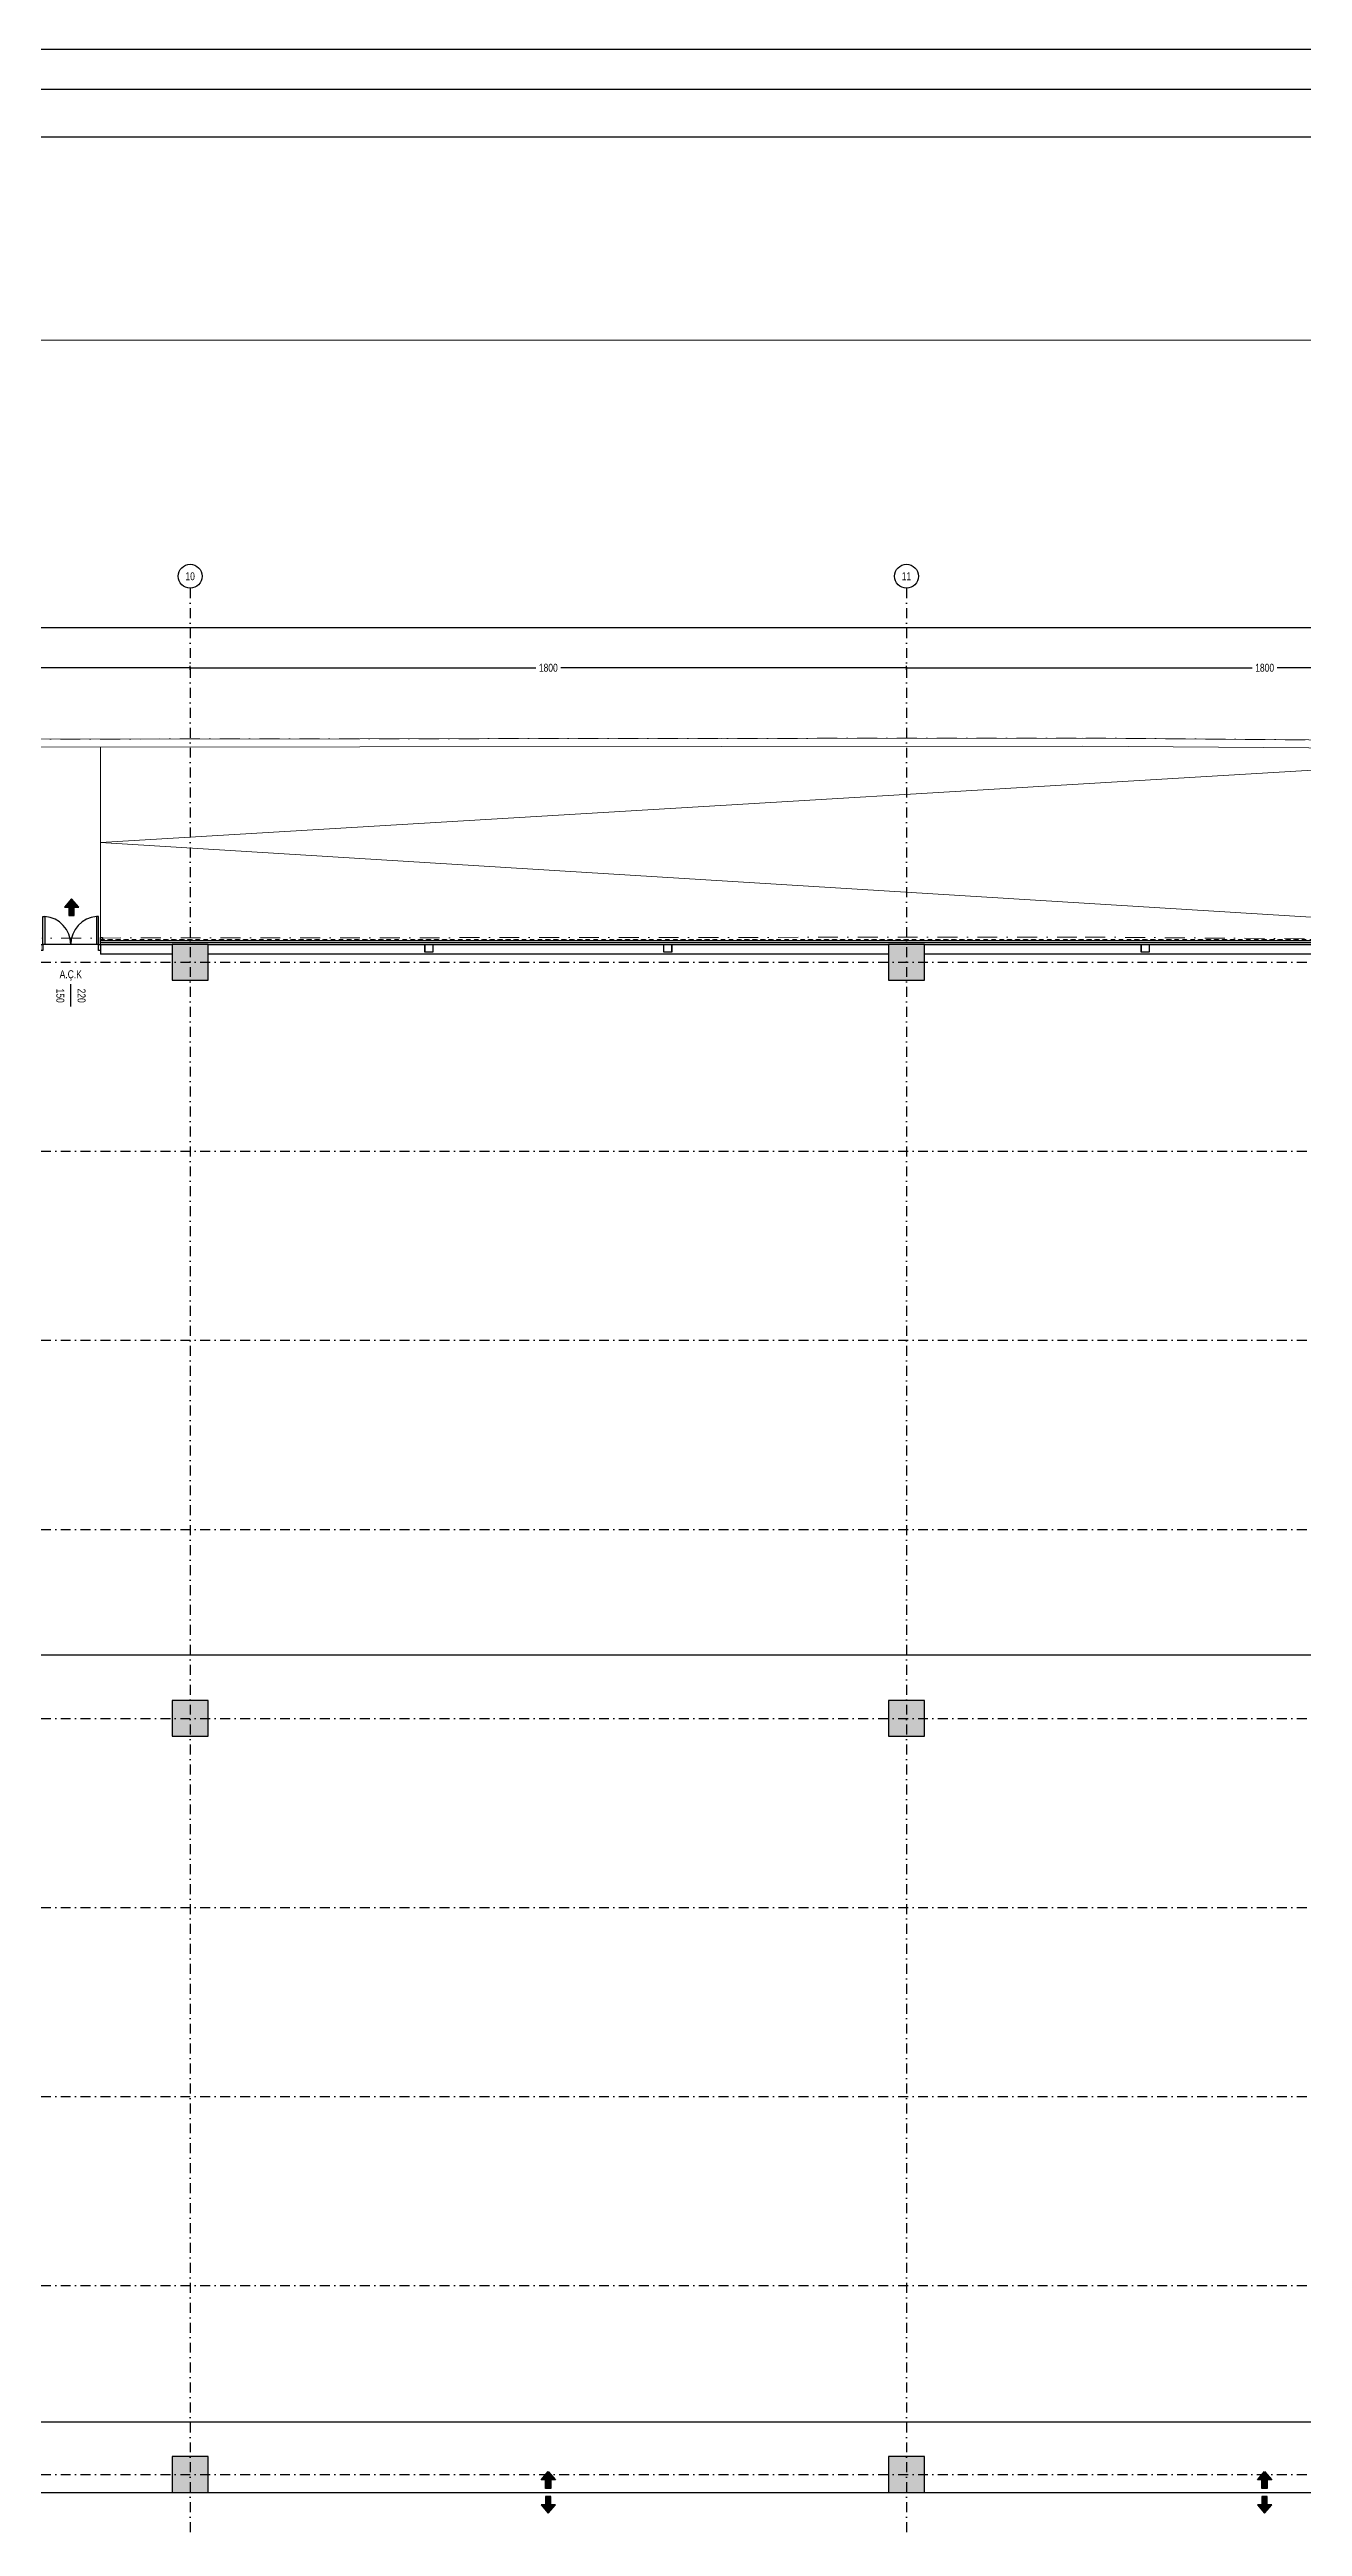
# Model space of a CAD drawing. Header units: centimetres. Extents: x 26569 to 160723, y -3143 to 14565.
# Drawn here: x 66726 to 69874, y 3333 to 9557 of the extents above; entities that cross this region are included whole.
import ezdxf
from ezdxf.enums import TextEntityAlignment as Align

# ---------------------------------------------------------------- set-up
doc = ezdxf.new("R2010")
doc.units = ezdxf.units.CM
doc.header["$LTSCALE"] = 100
doc.linetypes.add('DASHDOT', pattern=[1, 0.5, -0.25, 0, -0.25])
doc.linetypes.add('DASHDOT2', pattern=[0.5, 0.25, -0.125, 0, -0.125])
for name, color, linetype in [('A-ANNO-DIMS', 187, 'Continuous'), ('A-ANNO-GRID', 155, 'DASHDOT2'), ('A-ANNO-TEXT', 50, 'Continuous'), ('A-ANNO-TTBL', 157, 'Continuous'), ('A-DOOR', 193, 'Continuous'), ('A-ELEV-01', 255, 'Continuous'), ('A-ELEV-03', 251, 'Continuous'), ('A-WALL-INSL', 249, 'Continuous'), ('A-WALL-SNWPNL', 200, 'Continuous'), ('L-SITE', 1, 'DASHDOT'), ('L-SITE-CURB', 33, 'Continuous'), ('S-CONC', 5, 'Continuous'), ('S-HTCH', 8, 'Continuous'), ('S-STEL', 3, 'Continuous')]:
    doc.layers.add(name, color=color, linetype=linetype)
doc.styles.add('Fields_100', font='act_simplex.shx', dxfattribs={"width": 0.8, "height": 20})
doc.linetypes.add('BATTING', pattern='A,0.00254,-2.54,[134,ltypeshp.shx,S=2.54,R=0,X=-2.54,Y=0],-5.08,[134,ltypeshp.shx,S=2.54,R=180,X=2.54,Y=0],-2.54', length=10.16254)
doc.dimstyles.new('FIELDS_100', dxfattribs={"dimscale": 0, "dimtxt": 20, "dimasz": 5, "dimexe": 5, "dimexo": 5, "dimgap": 5, "dimtad": 0, "dimdec": 0, "dimzin": 0, "dimdsep": 46, "dimtxsty": 'Fields_100', "dimblk": 'DOT', "dimcen": 0.09, "dimclrt": 50, "dimadec": 0, "dimazin": 0, "dimtfac": 1, "dimtdec": 0, "dimtix": 1, "dimtofl": 0, "dimtmove": 1, "dimatfit": 3, "dimfxl": 5, "dimfxlon": 1, "dimtolj": 1, "dimtzin": 0, "dimarcsym": 0})

# ---------------------------------------------------------------- blocks, each defined once
blk = doc.blocks.new('_Dot')
at = {"color": 0, "linetype": 'ByBlock', "lineweight": -2}
blk.add_line((-0.5, 0), (-1, 0), dxfattribs=at)
at = {"color": 0, "linetype": 'ByBlock', "const_width": 0.5}
blk.add_lwpolyline([(-0.25, 0, 1), (0.25, 0, 1)], format="xyb", close=True, dxfattribs=at)
blk = doc.blocks.new('*D154')
at = {"layer": 'A-ANNO-DIMS', "color": 0, "lineweight": -2, "transparency": 16777216}
for p, q in [((65279.5, 7998.6), (65279.5, 8008.6)), ((65284.5, 8003.6), (66147.8, 8003.6)), ((67074.5, 8003.6), (66211.1, 8003.6)), ((67079.5, 7998.6), (67079.5, 8008.6))]:
    blk.add_line(p, q, dxfattribs=at)
at = {"layer": 'DEFPOINTS', "color": 0, "transparency": 16777216}
for p in [(67079.5, 8003.6), (65279.5, 7308.6), (67079.5, 7308.6)]:
    blk.add_point(p, dxfattribs=at)
at = {"layer": 'A-ANNO-DIMS', "color": 0, "lineweight": -2, "transparency": 16777216, "xscale": 5, "yscale": 5, "zscale": 5, "rotation": 180}
blk.add_blockref('_Dot', (65279.5, 8003.6), dxfattribs=at)
at = {"layer": 'A-ANNO-DIMS', "color": 0, "lineweight": -2, "transparency": 16777216, "xscale": 5, "yscale": 5, "zscale": 5}
blk.add_blockref('_Dot', (67079.5, 8003.6), dxfattribs=at)
at = {"layer": 'A-ANNO-DIMS', "color": 50, "transparency": 16777216, "insert": (66179.5, 8003.6), "char_height": 20, "attachment_point": 5, "style": 'Fields_100'}
blk.add_mtext('\\A1;1800', dxfattribs=at)
blk = doc.blocks.new('*D155')
at = {"layer": 'A-ANNO-DIMS', "color": 0, "lineweight": -2, "transparency": 16777216}
for p, q in [((67079.5, 7998.6), (67079.5, 8008.6)), ((67084.5, 8003.6), (67947.8, 8003.6)), ((68874.5, 8003.6), (68011.1, 8003.6)), ((68879.5, 7998.6), (68879.5, 8008.6))]:
    blk.add_line(p, q, dxfattribs=at)
at = {"layer": 'DEFPOINTS', "color": 0, "transparency": 16777216}
for p in [(68879.5, 8003.6), (67079.5, 7308.6), (68879.5, 7308.6)]:
    blk.add_point(p, dxfattribs=at)
at = {"layer": 'A-ANNO-DIMS', "color": 0, "lineweight": -2, "transparency": 16777216, "xscale": 5, "yscale": 5, "zscale": 5, "rotation": 180}
blk.add_blockref('_Dot', (67079.5, 8003.6), dxfattribs=at)
at = {"layer": 'A-ANNO-DIMS', "color": 0, "lineweight": -2, "transparency": 16777216, "xscale": 5, "yscale": 5, "zscale": 5}
blk.add_blockref('_Dot', (68879.5, 8003.6), dxfattribs=at)
at = {"layer": 'A-ANNO-DIMS', "color": 50, "transparency": 16777216, "insert": (67979.5, 8003.6), "char_height": 20, "attachment_point": 5, "style": 'Fields_100'}
blk.add_mtext('\\A1;1800', dxfattribs=at)
blk = doc.blocks.new('*D156')
at = {"layer": 'A-ANNO-DIMS', "color": 0, "lineweight": -2, "transparency": 16777216}
for p, q in [((68879.5, 7998.6), (68879.5, 8008.6)), ((68884.5, 8003.6), (69747.8, 8003.6)), ((70674.5, 8003.6), (69811.1, 8003.6)), ((70679.5, 7998.6), (70679.5, 8008.6))]:
    blk.add_line(p, q, dxfattribs=at)
at = {"layer": 'DEFPOINTS', "color": 0, "transparency": 16777216}
for p in [(70679.5, 8003.6), (68879.5, 7308.6), (70679.5, 7308.6)]:
    blk.add_point(p, dxfattribs=at)
at = {"layer": 'A-ANNO-DIMS', "color": 0, "lineweight": -2, "transparency": 16777216, "xscale": 5, "yscale": 5, "zscale": 5, "rotation": 180}
blk.add_blockref('_Dot', (68879.5, 8003.6), dxfattribs=at)
at = {"layer": 'A-ANNO-DIMS', "color": 0, "lineweight": -2, "transparency": 16777216, "xscale": 5, "yscale": 5, "zscale": 5}
blk.add_blockref('_Dot', (70679.5, 8003.6), dxfattribs=at)
at = {"layer": 'A-ANNO-DIMS', "color": 50, "transparency": 16777216, "insert": (69779.5, 8003.6), "char_height": 20, "attachment_point": 5, "style": 'Fields_100'}
blk.add_mtext('\\A1;1800', dxfattribs=at)
blk = doc.blocks.new('*D159')
at = {"layer": 'A-ANNO-DIMS', "color": 0, "lineweight": -2, "transparency": 16777216}
for p, q in [((50829.5, 8098.6), (50829.5, 8108.6)), ((50834.5, 8103.6), (60742.7, 8103.6)), ((70729.5, 8103.6), (60821.3, 8103.6)), ((70734.5, 8098.6), (70734.5, 8108.6))]:
    blk.add_line(p, q, dxfattribs=at)
at = {"layer": 'DEFPOINTS', "color": 0, "transparency": 16777216}
for p in [(70734.5, 8103.6), (50829.5, 7318.6), (70734.5, 7318.6)]:
    blk.add_point(p, dxfattribs=at)
at = {"layer": 'A-ANNO-DIMS', "color": 0, "lineweight": -2, "transparency": 16777216, "xscale": 5, "yscale": 5, "zscale": 5, "rotation": 180}
blk.add_blockref('_Dot', (50829.5, 8103.6), dxfattribs=at)
at = {"layer": 'A-ANNO-DIMS', "color": 0, "lineweight": -2, "transparency": 16777216, "xscale": 5, "yscale": 5, "zscale": 5}
blk.add_blockref('_Dot', (70734.5, 8103.6), dxfattribs=at)
at = {"layer": 'A-ANNO-DIMS', "color": 50, "transparency": 16777216, "insert": (60782, 8103.6), "char_height": 20, "attachment_point": 5, "style": 'Fields_100'}
blk.add_mtext('\\A1;19905', dxfattribs=at)
blk = doc.blocks.new('KAPI 150')
at = {"layer": 'A-DOOR'}
blk.add_line((145, 15), (5, 15), dxfattribs=at)
for points in [[(5, 15), (5, 85), (10, 85), (10, 15)], [(145, 15), (145, 85), (140, 85), (140, 15)]]:
    blk.add_lwpolyline(points, dxfattribs=at)
for points in [[(5, 0), (0, 0), (0, 15), (5, 15)], [(150, 0), (145, 0), (145, 15), (150, 15)]]:
    blk.add_lwpolyline(points, close=True, dxfattribs=at)
for centre, start, end in [((5, 15), 0, 85.90396), ((145, 15), 94.09604, 180)]:
    blk.add_arc(centre, 70, start, end, dxfattribs=at)
blk = doc.blocks.new('AÇK_01')
at = {"color": 0}
blk.add_lwpolyline([(28, 0), (-28, 0)], dxfattribs=at)
at = {"color": 0, "style": 'Fields_100', "width": 0.8}
blk.add_attdef('A.Ç.K.01', text='', height=20, rotation=90, dxfattribs=at).set_placement((-53, 0), align=Align.MIDDLE_CENTER)
for tag, p in [('W', (1, 17.2)), ('H', (1, -36.3))]:
    blk.add_attdef(tag, text='', height=20, dxfattribs=at).set_placement(p, align=Align.CENTER)
blk = doc.blocks.new('*D409')
at = {"layer": 'A-ANNO-DIMS', "color": 0, "lineweight": -2, "transparency": 16777216}
for p, q in [((52634.5, 3590.2), (52634.5, 3600.2)), ((52639.5, 3595.2), (61640.2, 3595.2)), ((70719.5, 3595.2), (61718.8, 3595.2)), ((70724.5, 3590.2), (70724.5, 3600.2))]:
    blk.add_line(p, q, dxfattribs=at)
at = {"layer": 'DEFPOINTS', "color": 0, "transparency": 16777216}
for p in [(70724.5, 3595.2), (52634.5, 3418.6), (70724.5, 3418.6)]:
    blk.add_point(p, dxfattribs=at)
at = {"layer": 'A-ANNO-DIMS', "color": 0, "lineweight": -2, "transparency": 16777216, "xscale": 5, "yscale": 5, "zscale": 5, "rotation": 180}
blk.add_blockref('_Dot', (52634.5, 3595.2), dxfattribs=at)
at = {"layer": 'A-ANNO-DIMS', "color": 0, "lineweight": -2, "transparency": 16777216, "xscale": 5, "yscale": 5, "zscale": 5}
blk.add_blockref('_Dot', (70724.5, 3595.2), dxfattribs=at)
at = {"layer": 'A-ANNO-DIMS', "color": 50, "transparency": 16777216, "insert": (61679.5, 3595.2), "char_height": 20, "attachment_point": 5, "style": 'Fields_100'}
blk.add_mtext('\\A1;18090', dxfattribs=at)

msp = doc.modelspace()

# ---------------------------------------------------------------- hatches: boundary and pattern name
at = {"layer": 'A-ANNO-TEXT'}
h = msp.add_hatch(color=256, dxfattribs=at)
h.dxf.hatch_style = 1
h.paths.add_polyline_path([(66781.69, 7423.15), (66763.98, 7402), (66774.95, 7402), (66774.95, 7380.85), (66788.43, 7380.85), (66788.43, 7402), (66799.39, 7402)])
h = msp.add_hatch(color=256, dxfattribs=at)
h.dxf.hatch_style = 1
h.paths.add_polyline_path([(67979.48, 3470.89), (67997.18, 3449.74), (67986.21, 3449.74), (67986.21, 3428.59), (67972.74, 3428.59), (67972.74, 3449.74), (67961.77, 3449.74)])
h = msp.add_hatch(color=256, dxfattribs=at)
h.dxf.hatch_style = 1
h.paths.add_polyline_path([(69779.48, 3470.89), (69797.18, 3449.74), (69786.21, 3449.74), (69786.21, 3428.59), (69772.74, 3428.59), (69772.74, 3449.74), (69761.77, 3449.74)])
h = msp.add_hatch(color=256, dxfattribs=at)
h.dxf.hatch_style = 1
h.paths.add_polyline_path([(67979.48, 3366.29), (67997.18, 3387.44), (67986.21, 3387.44), (67986.21, 3408.59), (67972.74, 3408.59), (67972.74, 3387.44), (67961.77, 3387.44)])
h = msp.add_hatch(color=256, dxfattribs=at)
h.dxf.hatch_style = 1
h.paths.add_polyline_path([(69779.48, 3366.29), (69797.18, 3387.44), (69786.21, 3387.44), (69786.21, 3408.59), (69772.74, 3408.59), (69772.74, 3387.44), (69761.77, 3387.44)])
at = {"layer": 'S-HTCH'}
h = msp.add_hatch(dxfattribs=at)
h.set_pattern_fill('ANSI33', color=256)
h.set_pattern_definition([(45, (47244.2896, 5721.5606), (-4.490128, 4.490128), []), (45, (47248.78, 5721.5606), (-4.490128, 4.490128), [3.175, -1.5875])])
h.paths.add_polyline_path([(63434.48, 1518.59), (63524.48, 1518.59), (63524.48, 1608.59), (63434.48, 1608.59)])
h.paths.add_polyline_path([(63434.48, 7218.59), (63524.48, 7218.59), (63524.48, 7308.59), (63434.48, 7308.59)])
h.paths.add_polyline_path([(61634.48, 1518.59), (61724.48, 1518.59), (61724.48, 1608.59), (61634.48, 1608.59)])
h.paths.add_polyline_path([(58034.48, 1518.59), (58124.48, 1518.59), (58124.48, 1608.59), (58034.48, 1608.59)])
h.paths.add_polyline_path([(61634.48, 7218.59), (61724.48, 7218.59), (61724.48, 7308.59), (61634.48, 7308.59)])
h.paths.add_polyline_path([(58034.48, 7218.59), (58124.48, 7218.59), (58124.48, 7308.59), (58034.48, 7308.59)])
h.paths.add_polyline_path([(63434.48, 3418.59), (63524.48, 3418.59), (63524.48, 3508.59), (63434.48, 3508.59)])
h.paths.add_polyline_path([(63434.48, 5318.59), (63524.48, 5318.59), (63524.48, 5408.59), (63434.48, 5408.59)])
h.paths.add_polyline_path([(61634.48, 3418.59), (61724.48, 3418.59), (61724.48, 3508.59), (61634.48, 3508.59)])
h.paths.add_polyline_path([(58034.48, 3418.59), (58124.48, 3418.59), (58124.48, 3508.59), (58034.48, 3508.59)])
h.paths.add_polyline_path([(61634.48, 5318.59), (61724.48, 5318.59), (61724.48, 5408.59), (61634.48, 5408.59)])
h.paths.add_polyline_path([(58034.48, 5318.59), (58124.48, 5318.59), (58124.48, 5408.59), (58034.48, 5408.59)])
h.paths.add_polyline_path([(68834.48, 3418.59), (68924.48, 3418.59), (68924.48, 3508.59), (68834.48, 3508.59)])
h.paths.add_polyline_path([(68834.48, 5318.59), (68924.48, 5318.59), (68924.48, 5408.59), (68834.48, 5408.59)])
h.paths.add_polyline_path([(67034.48, 3418.59), (67124.48, 3418.59), (67124.48, 3508.59), (67034.48, 3508.59)])
h.paths.add_polyline_path([(67034.48, 5318.59), (67124.48, 5318.59), (67124.48, 5408.59), (67034.48, 5408.59)])
h.paths.add_polyline_path([(65234.48, 3418.59), (65324.48, 3418.59), (65324.48, 3508.59), (65234.48, 3508.59)])
h.paths.add_polyline_path([(65234.48, 5318.59), (65324.48, 5318.59), (65324.48, 5408.59), (65234.48, 5408.59)])
h.paths.add_polyline_path([(61534.48, 3418.59), (61624.48, 3418.59), (61624.48, 3508.59), (61534.48, 3508.59)])
h.paths.add_polyline_path([(61534.48, 5318.59), (61624.48, 5318.59), (61624.48, 5408.59), (61534.48, 5408.59)])
h.paths.add_polyline_path([(59834.48, 3418.59), (59924.48, 3418.59), (59924.48, 3508.59), (59834.48, 3508.59)])
h.paths.add_polyline_path([(59834.48, 5318.59), (59924.48, 5318.59), (59924.48, 5408.59), (59834.48, 5408.59)])
h.paths.add_polyline_path([(56234.48, 3418.59), (56324.48, 3418.59), (56324.48, 3508.59), (56234.48, 3508.59)])
h.paths.add_polyline_path([(56234.48, 5318.59), (56324.48, 5318.59), (56324.48, 5408.59), (56234.48, 5408.59)])
h.paths.add_polyline_path([(54434.48, 3418.59), (54524.48, 3418.59), (54524.48, 3508.59), (54434.48, 3508.59)])
h.paths.add_polyline_path([(54434.48, 5318.59), (54524.48, 5318.59), (54524.48, 5408.59), (54434.48, 5408.59)])
h.paths.add_polyline_path([(52634.48, 3418.59), (52724.48, 3418.59), (52724.48, 3508.59), (52634.48, 3508.59)])
h.paths.add_polyline_path([(52634.48, 5318.59), (52724.48, 5318.59), (52724.48, 5408.59), (52634.48, 5408.59)])
h.paths.add_polyline_path([(70634.48, 5318.59), (70724.48, 5318.59), (70724.48, 5408.59), (70634.48, 5408.59)])
h.paths.add_polyline_path([(70634.48, 3418.59), (70724.48, 3418.59), (70724.48, 3508.59), (70634.48, 3508.59)])
h.paths.add_polyline_path([(70634.48, 1518.59), (70724.48, 1518.59), (70724.48, 1608.59), (70634.48, 1608.59)])
h.paths.add_polyline_path([(68834.48, 1518.59), (68924.48, 1518.59), (68924.48, 1608.59), (68834.48, 1608.59)])
h.paths.add_polyline_path([(67034.48, 1518.59), (67124.48, 1518.59), (67124.48, 1608.59), (67034.48, 1608.59)])
h.paths.add_polyline_path([(65234.48, 1518.59), (65324.48, 1518.59), (65324.48, 1608.59), (65234.48, 1608.59)])
h.paths.add_polyline_path([(61534.48, 1518.59), (61624.48, 1518.59), (61624.48, 1608.59), (61534.48, 1608.59)])
h.paths.add_polyline_path([(59834.48, 1518.59), (59924.48, 1518.59), (59924.48, 1608.59), (59834.48, 1608.59)])
h.paths.add_polyline_path([(56234.48, 1518.59), (56324.48, 1518.59), (56324.48, 1608.59), (56234.48, 1608.59)])
h.paths.add_polyline_path([(54434.48, 1518.59), (54524.48, 1518.59), (54524.48, 1608.59), (54434.48, 1608.59)])
h.paths.add_polyline_path([(52634.48, 1518.59), (52724.48, 1518.59), (52724.48, 1608.59), (52634.48, 1608.59)])
h.paths.add_polyline_path([(70634.48, 7218.59), (70724.48, 7218.59), (70724.48, 7308.59), (70634.48, 7308.59)])
h.paths.add_polyline_path([(68834.48, 7218.59), (68924.48, 7218.59), (68924.48, 7308.59), (68834.48, 7308.59)])
h.paths.add_polyline_path([(67034.48, 7218.59), (67124.48, 7218.59), (67124.48, 7308.59), (67034.48, 7308.59)])
h.paths.add_polyline_path([(65234.48, 7218.59), (65324.48, 7218.59), (65324.48, 7308.59), (65234.48, 7308.59)])
h.paths.add_polyline_path([(61534.48, 7218.59), (61624.48, 7218.59), (61624.48, 7308.59), (61534.48, 7308.59)])
h.paths.add_polyline_path([(59834.48, 7218.59), (59924.48, 7218.59), (59924.48, 7308.59), (59834.48, 7308.59)])
h.paths.add_polyline_path([(56234.48, 7218.59), (56324.48, 7218.59), (56324.48, 7308.59), (56234.48, 7308.59)])
h.paths.add_polyline_path([(54434.48, 7218.59), (54524.48, 7218.59), (54524.48, 7308.59), (54434.48, 7308.59)])
h.paths.add_polyline_path([(52634.48, 7218.59), (52724.48, 7218.59), (52724.48, 7308.59), (52634.48, 7308.59)])

# ---------------------------------------------------------------- linework, layer by layer
at = {"layer": 'A-ANNO-GRID'}
for p, q in [((67079.48, 8203.59), (67079.48, 1408.59)), ((68879.48, 8203.59), (68879.48, 1408.59)), ((49419.63, 7263.59), (71224.48, 7263.59)), ((49419.63, 6788.59), (71224.48, 6788.59)), ((49419.63, 6313.59), (71224.48, 6313.59)), ((49419.63, 5838.59), (71224.48, 5838.59)), ((49419.63, 5363.59), (71224.48, 5363.59)), ((49419.63, 4888.59), (71224.48, 4888.59)), ((49419.63, 4413.59), (71224.48, 4413.59)), ((49419.63, 3463.59), (71224.48, 3463.59))]:
    msp.add_line(p, q, dxfattribs=at)
at = {"layer": 'A-ANNO-GRID', "const_width": 3}
msp.add_lwpolyline([(49449.63, 5522.83), (73661.43, 5522.83)], dxfattribs=at)
at = {"layer": 'A-ANNO-GRID'}
msp.add_lwpolyline([(49419.63, 3938.59), (71224.48, 3938.59)], dxfattribs=at)
at = {"layer": 'A-ANNO-GRID', "linetype": 'Continuous', "ltscale": 10}
for centre in [(67079.48, 8233.59), (68879.48, 8233.59)]:
    msp.add_circle(centre, 30, dxfattribs=at)
at = {"layer": 'A-ANNO-TEXT'}
for points in [[(66781.69, 7423.15), (66763.98, 7402), (66774.95, 7402), (66774.95, 7380.85), (66788.43, 7380.85), (66788.43, 7402), (66799.39, 7402)], [(67979.48, 3470.89), (67997.18, 3449.74), (67986.21, 3449.74), (67986.21, 3428.59), (67972.74, 3428.59), (67972.74, 3449.74), (67961.77, 3449.74)], [(69779.48, 3470.89), (69797.18, 3449.74), (69786.21, 3449.74), (69786.21, 3428.59), (69772.74, 3428.59), (69772.74, 3449.74), (69761.77, 3449.74)], [(67979.48, 3366.29), (67997.18, 3387.44), (67986.21, 3387.44), (67986.21, 3408.59), (67972.74, 3408.59), (67972.74, 3387.44), (67961.77, 3387.44)], [(69779.48, 3366.29), (69797.18, 3387.44), (69786.21, 3387.44), (69786.21, 3408.59), (69772.74, 3408.59), (69772.74, 3387.44), (69761.77, 3387.44)]]:
    msp.add_lwpolyline(points, close=True, dxfattribs=at)
at = {"layer": 'A-ANNO-TTBL'}
msp.add_line((153081.02, 9337.18), (28768.76, 9337.09), dxfattribs=at)
for points in [[(157421.04, -3142.83), (157421.04, 9557.17), (26568.76, 9557.19), (26568.76, -3142.81)], [(157321.04, -3042.83), (157321.04, 9457.17), (26668.76, 9457.19), (26668.76, -3042.81)]]:
    msp.add_lwpolyline(points, close=True, dxfattribs=at)
at = {"layer": 'A-ELEV-01'}
for p, q in [((67034.48, 7283.59), (66854.48, 7283.59)), ((68834.48, 7283.59), (67124.48, 7283.59)), ((70634.48, 7283.59), (68924.48, 7283.59)), ((65324.48, 3418.59), (67034.48, 3418.59)), ((67124.48, 3418.59), (68834.48, 3418.59)), ((68924.48, 3418.59), (70634.48, 3418.59))]:
    msp.add_line(p, q, dxfattribs=at)
at = {"layer": 'A-ELEV-01', "elevation": 0}
msp.add_lwpolyline([(66854.48, 7308.59), (66854.48, 7283.59)], dxfattribs=at)
msp.add_lwpolyline([(66854.48, 7308.59), (66854.48, 7283.59)], dxfattribs=at)
at = {"layer": 'A-ELEV-03'}
msp.add_lwpolyline([(66854.48, 7318.59), (70724.48, 7318.59)], dxfattribs=at)
at = {"layer": 'A-WALL-INSL', "linetype": 'BATTING', "ltscale": 0.005}
msp.add_lwpolyline([(66854.48, 7313.59), (70724.48, 7313.59)], dxfattribs=at)
at = {"layer": 'A-WALL-SNWPNL'}
for p, q in [((66854.48, 7308.59), (67034.48, 7308.59)), ((67124.48, 7308.59), (68834.48, 7308.59)), ((68924.48, 7308.59), (70634.48, 7308.59))]:
    msp.add_line(p, q, dxfattribs=at)
at = {"layer": 'A-WALL-SNWPNL', "elevation": 0}
msp.add_lwpolyline([(66849.48, 7308.59), (66854.48, 7308.59), (66854.48, 7325.59), (66859.48, 7325.59), (66859.48, 7321.09)], dxfattribs=at)
at = {"layer": 'A-WALL-SNWPNL'}
for points in [[(66854.48, 7320.59), (66854.48, 7320.59), (66862.48, 7320.59), (66864.48, 7318.59), (66872.48, 7318.59), (66874.48, 7320.59), (66882.48, 7320.59), (66884.48, 7318.59), (66892.48, 7318.59), (66894.48, 7320.59), (66902.48, 7320.59), (66904.48, 7318.59), (66912.48, 7318.59), (66914.48, 7320.59), (66922.48, 7320.59), (66924.48, 7318.59)], [(66924.48, 7318.59), (66932.48, 7318.59), (66934.48, 7320.59), (66942.48, 7320.59), (66944.48, 7318.59), (66952.48, 7318.59), (66954.48, 7320.59), (66962.48, 7320.59), (66964.48, 7318.59), (66972.48, 7318.59), (66974.48, 7320.59), (66982.48, 7320.59), (66984.48, 7318.59), (66992.48, 7318.59), (66994.48, 7320.59), (67002.48, 7320.59), (67004.48, 7318.59), (67012.48, 7318.59), (67014.48, 7320.59), (67022.48, 7320.59), (67024.48, 7318.59)], [(67024.48, 7318.59), (67032.48, 7318.59), (67034.48, 7320.59), (67042.48, 7320.59), (67044.48, 7318.59), (67052.48, 7318.59), (67054.48, 7320.59), (67062.48, 7320.59), (67064.48, 7318.59), (67072.48, 7318.59), (67074.48, 7320.59), (67082.48, 7320.59), (67084.48, 7318.59), (67092.48, 7318.59), (67094.48, 7320.59), (67102.48, 7320.59), (67104.48, 7318.59), (67112.48, 7318.59), (67114.48, 7320.59), (67122.48, 7320.59), (67124.48, 7318.59)], [(67124.48, 7318.59), (67132.48, 7318.59), (67134.48, 7320.59), (67142.48, 7320.59), (67144.48, 7318.59), (67152.48, 7318.59), (67154.48, 7320.59), (67162.48, 7320.59), (67164.48, 7318.59), (67172.48, 7318.59), (67174.48, 7320.59), (67182.48, 7320.59), (67184.48, 7318.59), (67192.48, 7318.59), (67194.48, 7320.59), (67202.48, 7320.59), (67204.48, 7318.59), (67212.48, 7318.59), (67214.48, 7320.59), (67222.48, 7320.59), (67224.48, 7318.59)], [(67224.48, 7318.59), (67232.48, 7318.59), (67234.48, 7320.59), (67242.48, 7320.59), (67244.48, 7318.59), (67252.48, 7318.59), (67254.48, 7320.59), (67262.48, 7320.59), (67264.48, 7318.59), (67272.48, 7318.59), (67274.48, 7320.59), (67282.48, 7320.59), (67284.48, 7318.59), (67292.48, 7318.59), (67294.48, 7320.59), (67302.48, 7320.59), (67304.48, 7318.59), (67312.48, 7318.59), (67314.48, 7320.59), (67322.48, 7320.59), (67324.48, 7318.59)], [(67324.48, 7318.59), (67332.48, 7318.59), (67334.48, 7320.59), (67342.48, 7320.59), (67344.48, 7318.59), (67352.48, 7318.59), (67354.48, 7320.59), (67362.48, 7320.59), (67364.48, 7318.59), (67372.48, 7318.59), (67374.48, 7320.59), (67382.48, 7320.59), (67384.48, 7318.59), (67392.48, 7318.59), (67394.48, 7320.59), (67402.48, 7320.59), (67404.48, 7318.59), (67412.48, 7318.59), (67414.48, 7320.59), (67422.48, 7320.59), (67424.48, 7318.59)], [(67424.48, 7318.59), (67432.48, 7318.59), (67434.48, 7320.59), (67442.48, 7320.59), (67444.48, 7318.59), (67452.48, 7318.59), (67454.48, 7320.59), (67462.48, 7320.59), (67464.48, 7318.59), (67472.48, 7318.59), (67474.48, 7320.59), (67482.48, 7320.59), (67484.48, 7318.59), (67492.48, 7318.59), (67494.48, 7320.59), (67502.48, 7320.59), (67504.48, 7318.59), (67512.48, 7318.59), (67514.48, 7320.59), (67522.48, 7320.59), (67524.48, 7318.59)], [(67524.48, 7318.59), (67532.48, 7318.59), (67534.48, 7320.59), (67542.48, 7320.59), (67544.48, 7318.59), (67552.48, 7318.59), (67554.48, 7320.59), (67562.48, 7320.59), (67564.48, 7318.59), (67572.48, 7318.59), (67574.48, 7320.59), (67582.48, 7320.59), (67584.48, 7318.59), (67592.48, 7318.59), (67594.48, 7320.59), (67602.48, 7320.59), (67604.48, 7318.59), (67612.48, 7318.59), (67614.48, 7320.59), (67622.48, 7320.59), (67624.48, 7318.59)], [(67624.48, 7318.59), (67632.48, 7318.59), (67634.48, 7320.59), (67642.48, 7320.59), (67644.48, 7318.59), (67652.48, 7318.59), (67654.48, 7320.59), (67662.48, 7320.59), (67664.48, 7318.59), (67672.48, 7318.59), (67674.48, 7320.59), (67682.48, 7320.59), (67684.48, 7318.59), (67692.48, 7318.59), (67694.48, 7320.59), (67702.48, 7320.59), (67704.48, 7318.59), (67712.48, 7318.59), (67714.48, 7320.59), (67722.48, 7320.59), (67724.48, 7318.59)], [(67724.48, 7318.59), (67732.48, 7318.59), (67734.48, 7320.59), (67742.48, 7320.59), (67744.48, 7318.59), (67752.48, 7318.59), (67754.48, 7320.59), (67762.48, 7320.59), (67764.48, 7318.59), (67772.48, 7318.59), (67774.48, 7320.59), (67782.48, 7320.59), (67784.48, 7318.59), (67792.48, 7318.59), (67794.48, 7320.59), (67802.48, 7320.59), (67804.48, 7318.59), (67812.48, 7318.59), (67814.48, 7320.59), (67822.48, 7320.59), (67824.48, 7318.59)], [(67824.48, 7318.59), (67832.48, 7318.59), (67834.48, 7320.59), (67842.48, 7320.59), (67844.48, 7318.59), (67852.48, 7318.59), (67854.48, 7320.59), (67862.48, 7320.59), (67864.48, 7318.59), (67872.48, 7318.59), (67874.48, 7320.59), (67882.48, 7320.59), (67884.48, 7318.59), (67892.48, 7318.59), (67894.48, 7320.59), (67902.48, 7320.59), (67904.48, 7318.59), (67912.48, 7318.59), (67914.48, 7320.59), (67922.48, 7320.59), (67924.48, 7318.59)], [(67924.48, 7318.59), (67932.48, 7318.59), (67934.48, 7320.59), (67942.48, 7320.59), (67944.48, 7318.59), (67952.48, 7318.59), (67954.48, 7320.59), (67962.48, 7320.59), (67964.48, 7318.59), (67972.48, 7318.59), (67974.48, 7320.59), (67982.48, 7320.59), (67984.48, 7318.59), (67992.48, 7318.59), (67994.48, 7320.59), (68002.48, 7320.59), (68004.48, 7318.59), (68012.48, 7318.59), (68014.48, 7320.59), (68022.48, 7320.59), (68024.48, 7318.59)], [(68024.48, 7318.59), (68032.48, 7318.59), (68034.48, 7320.59), (68042.48, 7320.59), (68044.48, 7318.59), (68052.48, 7318.59), (68054.48, 7320.59), (68062.48, 7320.59), (68064.48, 7318.59), (68072.48, 7318.59), (68074.48, 7320.59), (68082.48, 7320.59), (68084.48, 7318.59), (68092.48, 7318.59), (68094.48, 7320.59), (68102.48, 7320.59), (68104.48, 7318.59), (68112.48, 7318.59), (68114.48, 7320.59), (68122.48, 7320.59), (68124.48, 7318.59)], [(68124.48, 7318.59), (68132.48, 7318.59), (68134.48, 7320.59), (68142.48, 7320.59), (68144.48, 7318.59), (68152.48, 7318.59), (68154.48, 7320.59), (68162.48, 7320.59), (68164.48, 7318.59), (68172.48, 7318.59), (68174.48, 7320.59), (68182.48, 7320.59), (68184.48, 7318.59), (68192.48, 7318.59), (68194.48, 7320.59), (68202.48, 7320.59), (68204.48, 7318.59), (68212.48, 7318.59), (68214.48, 7320.59), (68222.48, 7320.59), (68224.48, 7318.59)], [(68224.48, 7318.59), (68232.48, 7318.59), (68234.48, 7320.59), (68242.48, 7320.59), (68244.48, 7318.59), (68252.48, 7318.59), (68254.48, 7320.59), (68262.48, 7320.59), (68264.48, 7318.59), (68272.48, 7318.59), (68274.48, 7320.59), (68282.48, 7320.59), (68284.48, 7318.59), (68292.48, 7318.59), (68294.48, 7320.59), (68302.48, 7320.59), (68304.48, 7318.59), (68312.48, 7318.59), (68314.48, 7320.59), (68322.48, 7320.59), (68324.48, 7318.59)], [(68324.48, 7318.59), (68332.48, 7318.59), (68334.48, 7320.59), (68342.48, 7320.59), (68344.48, 7318.59), (68352.48, 7318.59), (68354.48, 7320.59), (68362.48, 7320.59), (68364.48, 7318.59), (68372.48, 7318.59), (68374.48, 7320.59), (68382.48, 7320.59), (68384.48, 7318.59), (68392.48, 7318.59), (68394.48, 7320.59), (68402.48, 7320.59), (68404.48, 7318.59), (68412.48, 7318.59), (68414.48, 7320.59), (68422.48, 7320.59), (68424.48, 7318.59)], [(68424.48, 7318.59), (68432.48, 7318.59), (68434.48, 7320.59), (68442.48, 7320.59), (68444.48, 7318.59), (68452.48, 7318.59), (68454.48, 7320.59), (68462.48, 7320.59), (68464.48, 7318.59), (68472.48, 7318.59), (68474.48, 7320.59), (68482.48, 7320.59), (68484.48, 7318.59), (68492.48, 7318.59), (68494.48, 7320.59), (68502.48, 7320.59), (68504.48, 7318.59), (68512.48, 7318.59), (68514.48, 7320.59), (68522.48, 7320.59), (68524.48, 7318.59)], [(68524.48, 7318.59), (68532.48, 7318.59), (68534.48, 7320.59), (68542.48, 7320.59), (68544.48, 7318.59), (68552.48, 7318.59), (68554.48, 7320.59), (68562.48, 7320.59), (68564.48, 7318.59), (68572.48, 7318.59), (68574.48, 7320.59), (68582.48, 7320.59), (68584.48, 7318.59), (68592.48, 7318.59), (68594.48, 7320.59), (68602.48, 7320.59), (68604.48, 7318.59), (68612.48, 7318.59), (68614.48, 7320.59), (68622.48, 7320.59), (68624.48, 7318.59)], [(68624.48, 7318.59), (68632.48, 7318.59), (68634.48, 7320.59), (68642.48, 7320.59), (68644.48, 7318.59), (68652.48, 7318.59), (68654.48, 7320.59), (68662.48, 7320.59), (68664.48, 7318.59), (68672.48, 7318.59), (68674.48, 7320.59), (68682.48, 7320.59), (68684.48, 7318.59), (68692.48, 7318.59), (68694.48, 7320.59), (68702.48, 7320.59), (68704.48, 7318.59), (68712.48, 7318.59), (68714.48, 7320.59), (68722.48, 7320.59), (68724.48, 7318.59)], [(68724.48, 7318.59), (68732.48, 7318.59), (68734.48, 7320.59), (68742.48, 7320.59), (68744.48, 7318.59), (68752.48, 7318.59), (68754.48, 7320.59), (68762.48, 7320.59), (68764.48, 7318.59), (68772.48, 7318.59), (68774.48, 7320.59), (68782.48, 7320.59), (68784.48, 7318.59), (68792.48, 7318.59), (68794.48, 7320.59), (68802.48, 7320.59), (68804.48, 7318.59), (68812.48, 7318.59), (68814.48, 7320.59), (68822.48, 7320.59), (68824.48, 7318.59)], [(68824.48, 7318.59), (68832.48, 7318.59), (68834.48, 7320.59), (68842.48, 7320.59), (68844.48, 7318.59), (68852.48, 7318.59), (68854.48, 7320.59), (68862.48, 7320.59), (68864.48, 7318.59), (68872.48, 7318.59), (68874.48, 7320.59), (68882.48, 7320.59), (68884.48, 7318.59), (68892.48, 7318.59), (68894.48, 7320.59), (68902.48, 7320.59), (68904.48, 7318.59), (68912.48, 7318.59), (68914.48, 7320.59), (68922.48, 7320.59), (68924.48, 7318.59)], [(68924.48, 7318.59), (68932.48, 7318.59), (68934.48, 7320.59), (68942.48, 7320.59), (68944.48, 7318.59), (68952.48, 7318.59), (68954.48, 7320.59), (68962.48, 7320.59), (68964.48, 7318.59), (68972.48, 7318.59), (68974.48, 7320.59), (68982.48, 7320.59), (68984.48, 7318.59), (68992.48, 7318.59), (68994.48, 7320.59), (69002.48, 7320.59), (69004.48, 7318.59), (69012.48, 7318.59), (69014.48, 7320.59), (69022.48, 7320.59), (69024.48, 7318.59)], [(69024.48, 7318.59), (69032.48, 7318.59), (69034.48, 7320.59), (69042.48, 7320.59), (69044.48, 7318.59), (69052.48, 7318.59), (69054.48, 7320.59), (69062.48, 7320.59), (69064.48, 7318.59), (69072.48, 7318.59), (69074.48, 7320.59), (69082.48, 7320.59), (69084.48, 7318.59), (69092.48, 7318.59), (69094.48, 7320.59), (69102.48, 7320.59), (69104.48, 7318.59), (69112.48, 7318.59), (69114.48, 7320.59), (69122.48, 7320.59), (69124.48, 7318.59)], [(69124.48, 7318.59), (69132.48, 7318.59), (69134.48, 7320.59), (69142.48, 7320.59), (69144.48, 7318.59), (69152.48, 7318.59), (69154.48, 7320.59), (69162.48, 7320.59), (69164.48, 7318.59), (69172.48, 7318.59), (69174.48, 7320.59), (69182.48, 7320.59), (69184.48, 7318.59), (69192.48, 7318.59), (69194.48, 7320.59), (69202.48, 7320.59), (69204.48, 7318.59), (69212.48, 7318.59), (69214.48, 7320.59), (69222.48, 7320.59), (69224.48, 7318.59)], [(69224.48, 7318.59), (69232.48, 7318.59), (69234.48, 7320.59), (69242.48, 7320.59), (69244.48, 7318.59), (69252.48, 7318.59), (69254.48, 7320.59), (69262.48, 7320.59), (69264.48, 7318.59), (69272.48, 7318.59), (69274.48, 7320.59), (69282.48, 7320.59), (69284.48, 7318.59), (69292.48, 7318.59), (69294.48, 7320.59), (69302.48, 7320.59), (69304.48, 7318.59), (69312.48, 7318.59), (69314.48, 7320.59), (69322.48, 7320.59), (69324.48, 7318.59)], [(69324.48, 7318.59), (69332.48, 7318.59), (69334.48, 7320.59), (69342.48, 7320.59), (69344.48, 7318.59), (69352.48, 7318.59), (69354.48, 7320.59), (69362.48, 7320.59), (69364.48, 7318.59), (69372.48, 7318.59), (69374.48, 7320.59), (69382.48, 7320.59), (69384.48, 7318.59), (69392.48, 7318.59), (69394.48, 7320.59), (69402.48, 7320.59), (69404.48, 7318.59), (69412.48, 7318.59), (69414.48, 7320.59), (69422.48, 7320.59), (69424.48, 7318.59)], [(69424.48, 7318.59), (69432.48, 7318.59), (69434.48, 7320.59), (69442.48, 7320.59), (69444.48, 7318.59), (69452.48, 7318.59), (69454.48, 7320.59), (69462.48, 7320.59), (69464.48, 7318.59), (69472.48, 7318.59), (69474.48, 7320.59), (69482.48, 7320.59), (69484.48, 7318.59), (69492.48, 7318.59), (69494.48, 7320.59), (69502.48, 7320.59), (69504.48, 7318.59), (69512.48, 7318.59), (69514.48, 7320.59), (69522.48, 7320.59), (69524.48, 7318.59)], [(69524.48, 7318.59), (69532.48, 7318.59), (69534.48, 7320.59), (69542.48, 7320.59), (69544.48, 7318.59), (69552.48, 7318.59), (69554.48, 7320.59), (69562.48, 7320.59), (69564.48, 7318.59), (69572.48, 7318.59), (69574.48, 7320.59), (69582.48, 7320.59), (69584.48, 7318.59), (69592.48, 7318.59), (69594.48, 7320.59), (69602.48, 7320.59), (69604.48, 7318.59), (69612.48, 7318.59), (69614.48, 7320.59), (69622.48, 7320.59), (69624.48, 7318.59)], [(69624.48, 7318.59), (69632.48, 7318.59), (69634.48, 7320.59), (69642.48, 7320.59), (69644.48, 7318.59), (69652.48, 7318.59), (69654.48, 7320.59), (69662.48, 7320.59), (69664.48, 7318.59), (69672.48, 7318.59), (69674.48, 7320.59), (69682.48, 7320.59), (69684.48, 7318.59), (69692.48, 7318.59), (69694.48, 7320.59), (69702.48, 7320.59), (69704.48, 7318.59), (69712.48, 7318.59), (69714.48, 7320.59), (69722.48, 7320.59), (69724.48, 7318.59)], [(69724.48, 7318.59), (69732.48, 7318.59), (69734.48, 7320.59), (69742.48, 7320.59), (69744.48, 7318.59), (69752.48, 7318.59), (69754.48, 7320.59), (69762.48, 7320.59), (69764.48, 7318.59), (69772.48, 7318.59), (69774.48, 7320.59), (69782.48, 7320.59), (69784.48, 7318.59), (69792.48, 7318.59), (69794.48, 7320.59), (69802.48, 7320.59), (69804.48, 7318.59), (69812.48, 7318.59), (69814.48, 7320.59), (69822.48, 7320.59), (69824.48, 7318.59)], [(69824.48, 7318.59), (69832.48, 7318.59), (69834.48, 7320.59), (69842.48, 7320.59), (69844.48, 7318.59), (69852.48, 7318.59), (69854.48, 7320.59), (69862.48, 7320.59), (69864.48, 7318.59), (69872.48, 7318.59), (69874.48, 7320.59), (69882.48, 7320.59), (69884.48, 7318.59), (69892.48, 7318.59), (69894.48, 7320.59), (69902.48, 7320.59), (69904.48, 7318.59), (69912.48, 7318.59), (69914.48, 7320.59), (69922.48, 7320.59), (69924.48, 7318.59)]]:
    msp.add_lwpolyline(points, dxfattribs=at)
at = {"layer": 'L-SITE', "lineweight": 0}
for points in [[(50637.42, 7808.39), (69330.51, 7827.01), (71796.9, 7806.99), (73865.88, 7790.19), (74188.77, 7317.84), (70833.35, -1550.65), (70134.13, -2030.02), (69340.7, -2023.24), (49759.05, -2042.85), (50118.28, 7307.63)], [(70687.99, -521.89), (50317.07, -542.29), (50610.19, 7087.42), (50839.48, 7308.59), (69328.73, 7327.01), (71792.84, 7307.01), (73600.55, 7292.33), (73628.86, 7250.92)]]:
    msp.add_lwpolyline(points, close=True, dxfattribs=at)
at = {"layer": 'L-SITE-CURB', "lineweight": 0}
for p, q in [((48081.01, 8825.48), (71796.93, 8826.89)), ((66404, 7824.05), (69322.36, 7826.95)), ((66404, 7804.05), (69322.29, 7806.95)), ((69322.29, 7806.95), (71788.49, 7786.93)), ((69322.36, 7826.95), (71788.65, 7806.93))]:
    msp.add_line(p, q, dxfattribs=at)
at = {"layer": 'L-SITE-CURB', "lineweight": 0, "elevation": 0}
msp.add_lwpolyline([(66854.48, 7325.59), (66854, 7804.35)], dxfattribs=at)
at = {"layer": 'L-SITE-CURB', "lineweight": 0}
msp.add_lwpolyline([(70728.43, 7795.54), (66854.24, 7564.97), (70724.48, 7325.59)], dxfattribs=at)
at = {"layer": 'S-CONC'}
for points in [[(67034.48, 7218.59), (67124.48, 7218.59), (67124.48, 7308.59), (67034.48, 7308.59)], [(68834.48, 7218.59), (68924.48, 7218.59), (68924.48, 7308.59), (68834.48, 7308.59)], [(67034.48, 5318.59), (67124.48, 5318.59), (67124.48, 5408.59), (67034.48, 5408.59)], [(68834.48, 5318.59), (68924.48, 5318.59), (68924.48, 5408.59), (68834.48, 5408.59)], [(67034.48, 3418.59), (67124.48, 3418.59), (67124.48, 3508.59), (67034.48, 3508.59)], [(68834.48, 3418.59), (68924.48, 3418.59), (68924.48, 3508.59), (68834.48, 3508.59)]]:
    msp.add_lwpolyline(points, close=True, dxfattribs=at)
at = {"layer": 'S-STEL', "elevation": 0}
for points in [[(67669.48, 7308.59), (67689.48, 7308.59), (67689.48, 7288.59), (67669.48, 7288.59)], [(67670.08, 7307.99), (67688.88, 7307.99), (67688.88, 7289.19), (67670.08, 7289.19)], [(68269.48, 7308.59), (68289.48, 7308.59), (68289.48, 7288.59), (68269.48, 7288.59)], [(68270.08, 7307.99), (68288.88, 7307.99), (68288.88, 7289.19), (68270.08, 7289.19)], [(69469.48, 7308.59), (69489.48, 7308.59), (69489.48, 7288.59), (69469.48, 7288.59)], [(69470.08, 7307.99), (69488.88, 7307.99), (69488.88, 7289.19), (69470.08, 7289.19)]]:
    msp.add_lwpolyline(points, close=True, dxfattribs=at)

# ---------------------------------------------------------------- block references
at = {"layer": 'A-ANNO-TEXT', "rotation": 270}
msp.add_blockref('AÇK_01', (66779.48, 7180.59), dxfattribs=at).add_auto_attribs({'A.Ç.K.01': 'A.Ç.K', 'H': '150', 'W': '220'})
at = {"layer": 'A-ELEV-01'}
msp.add_blockref('KAPI 150', (66704.48, 7293.59), dxfattribs=at)

# ---------------------------------------------------------------- texts
at = {"layer": 'A-ANNO-GRID', "color": 50, "style": 'Fields_100', "width": 0.8}
for s, p in [('10', (67079.48, 8233.59)), ('11', (68879.48, 8233.59))]:
    msp.add_text(s, height=20, rotation=359.926666, dxfattribs=at).set_placement(p, align=Align.MIDDLE_CENTER)

# ---------------------------------------------------------------- dimensions: what is measured, and where the dimension line sits
at = {"layer": 'A-ANNO-DIMS'}
for base, p1, p2, picture, middle in [((70734.48, 8103.59), (50829.48, 7318.59), (70734.48, 7318.59), '*D159', (60781.98, 8103.59)), ((67079.48, 8003.59), (65279.48, 7308.59), (67079.48, 7308.59), '*D154', (66179.48, 8003.59)), ((68879.48, 8003.59), (67079.48, 7308.59), (68879.48, 7308.59), '*D155', (67979.48, 8003.59)), ((70679.48, 8003.59), (68879.48, 7308.59), (70679.48, 7308.59), '*D156', (69779.48, 8003.59)), ((70724.48, 3595.2), (52634.48, 3418.59), (70724.48, 3418.59), '*D409', (61679.48, 3595.2))]:
    dim = msp.add_linear_dim(base=base, p1=p1, p2=p2, dimstyle='FIELDS_100', override={"dimscale": 1}, dxfattribs=at)
    dim.commit()
    dim.dimension.update_dxf_attribs({"geometry": picture, "text_midpoint": middle})

doc.saveas('drawing.dxf')
